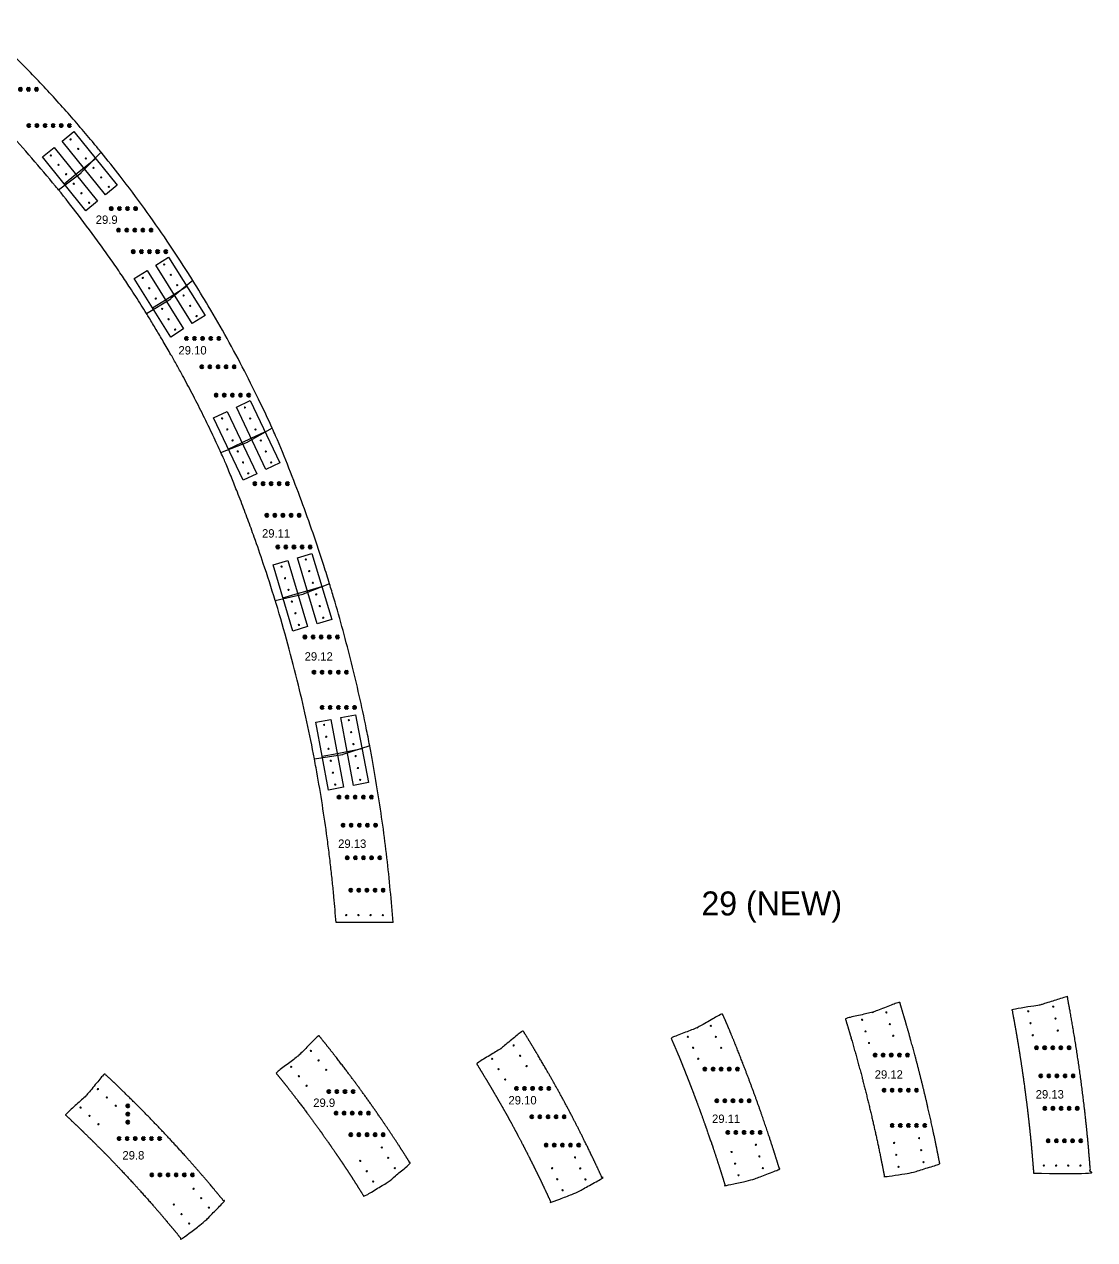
# Model space of a CAD drawing. Header units: inches. Extents: x 37 to 1129, y 33 to 715.
# Drawn here: x 602 to 1129, y 48 to 647 of the extents above; entities that cross this region are included whole.
import ezdxf

# ---------------------------------------------------------------- set-up
doc = ezdxf.new("R2010")
doc.units = ezdxf.units.IN
doc.header["$MEASUREMENT"] = 0
doc.header["$PDMODE"] = 32
doc.header["$PDSIZE"] = 1
doc.layers.add('.Joint Indication', color=4, linetype='Continuous')
for name, color, linetype, lineweight in [('Annotation', 7, 'Continuous', 9), ('Drilling', 3, 'Continuous', 13), ('Engrave', 4, 'Continuous', 50)]:
    doc.layers.add(name, color=color, linetype=linetype, lineweight=lineweight)
doc.styles.add('Tw Cen MT', font='')
doc.styles.get('Tw Cen MT').set_extended_font_data('Tw Cen MT')

# ---------------------------------------------------------------- blocks, each defined once
blk = doc.blocks.new('*U852')
at = {"layer": 'Engrave'}
blk.add_point((0, 0), dxfattribs=at)
blk = doc.blocks.new('*U853')
at = {"layer": 'Engrave', "color": 0, "linetype": 'ByBlock', "lineweight": -2, "transparency": 16777216}
for p in [(0, 0), (4, 0), (8, 0), (12, 0), (16, 0)]:
    blk.add_blockref('*U852', p, dxfattribs=at)
blk = doc.blocks.new('*U854')
at = {"layer": 'Engrave'}
blk.add_point((0, 0), dxfattribs=at)
blk = doc.blocks.new('*U855')
at = {"layer": 'Engrave', "color": 0, "linetype": 'ByBlock', "lineweight": -2, "transparency": 16777216}
for p in [(0, 0), (4, 0), (8, 0), (12, 0), (16, 0)]:
    blk.add_blockref('*U854', p, dxfattribs=at)
blk = doc.blocks.new('*U856')
at = {"layer": 'Engrave'}
blk.add_point((0, 0), dxfattribs=at)
blk = doc.blocks.new('*U857')
at = {"layer": 'Engrave', "color": 0, "linetype": 'ByBlock', "lineweight": -2, "transparency": 16777216}
for p in [(0, 0), (4, 0), (8, 0), (12, 0), (16, 0)]:
    blk.add_blockref('*U856', p, dxfattribs=at)
blk = doc.blocks.new('*U858')
at = {"layer": 'Engrave'}
blk.add_point((0, 0), dxfattribs=at)
blk = doc.blocks.new('*U859')
at = {"layer": 'Engrave', "color": 0, "linetype": 'ByBlock', "lineweight": -2, "transparency": 16777216}
for p in [(0, 0), (4, 0), (8, 0), (12, 0), (16, 0)]:
    blk.add_blockref('*U858', p, dxfattribs=at)
blk = doc.blocks.new('*U860')
at = {"layer": 'Engrave'}
blk.add_point((0, 0), dxfattribs=at)
blk = doc.blocks.new('*U861')
at = {"layer": 'Engrave', "color": 0, "linetype": 'ByBlock', "lineweight": -2, "transparency": 16777216}
for p in [(0, 0), (4, 0), (8, 0), (12, 0), (16, 0)]:
    blk.add_blockref('*U860', p, dxfattribs=at)
blk = doc.blocks.new('*U862')
at = {"layer": 'Engrave'}
blk.add_point((0, 0), dxfattribs=at)
blk = doc.blocks.new('*U863')
at = {"layer": 'Engrave', "color": 0, "linetype": 'ByBlock', "lineweight": -2, "transparency": 16777216}
for p in [(0, 0), (4, 0), (8, 0), (12, 0), (16, 0)]:
    blk.add_blockref('*U862', p, dxfattribs=at)
blk = doc.blocks.new('*U864')
at = {"layer": 'Engrave'}
blk.add_point((0, 0), dxfattribs=at)
blk = doc.blocks.new('*U865')
at = {"layer": 'Engrave', "color": 0, "linetype": 'ByBlock', "lineweight": -2, "transparency": 16777216}
for p in [(0, 0), (4, 0), (8, 0), (12, 0), (16, 0)]:
    blk.add_blockref('*U864', p, dxfattribs=at)
blk = doc.blocks.new('*U866')
at = {"layer": 'Engrave'}
blk.add_point((0, 0), dxfattribs=at)
blk = doc.blocks.new('*U867')
at = {"layer": 'Engrave', "color": 0, "linetype": 'ByBlock', "lineweight": -2, "transparency": 16777216}
for p in [(0, 0), (4, 0), (8, 0), (12, 0), (16, 0)]:
    blk.add_blockref('*U866', p, dxfattribs=at)
blk = doc.blocks.new('*U868')
at = {"layer": 'Engrave'}
blk.add_point((0, 0), dxfattribs=at)
blk = doc.blocks.new('*U869')
at = {"layer": 'Engrave', "color": 0, "linetype": 'ByBlock', "lineweight": -2, "transparency": 16777216}
for p in [(0, 0), (4, 0), (8, 0), (12, 0), (16, 0)]:
    blk.add_blockref('*U868', p, dxfattribs=at)
blk = doc.blocks.new('*U870')
at = {"layer": 'Engrave'}
blk.add_point((0, 0), dxfattribs=at)
blk = doc.blocks.new('*U871')
at = {"layer": 'Engrave', "color": 0, "linetype": 'ByBlock', "lineweight": -2, "transparency": 16777216}
for p in [(0, 0), (4, 0), (8, 0), (12, 0), (16, 0)]:
    blk.add_blockref('*U870', p, dxfattribs=at)
blk = doc.blocks.new('*U872')
at = {"layer": 'Engrave'}
blk.add_point((0, 0), dxfattribs=at)
blk = doc.blocks.new('*U873')
at = {"layer": 'Engrave', "color": 0, "linetype": 'ByBlock', "lineweight": -2, "transparency": 16777216}
for p in [(0, 0), (4, 0), (8, 0), (12, 0), (16, 0)]:
    blk.add_blockref('*U872', p, dxfattribs=at)
blk = doc.blocks.new('*U874')
at = {"layer": 'Engrave'}
blk.add_point((0, 0), dxfattribs=at)
blk = doc.blocks.new('*U875')
at = {"layer": 'Engrave', "color": 0, "linetype": 'ByBlock', "lineweight": -2, "transparency": 16777216}
for p in [(0, 0), (4, 0), (8, 0), (12, 0), (16, 0)]:
    blk.add_blockref('*U874', p, dxfattribs=at)
blk = doc.blocks.new('*U876')
at = {"layer": 'Engrave'}
blk.add_point((0, 0), dxfattribs=at)
blk = doc.blocks.new('*U877')
at = {"layer": 'Engrave', "color": 0, "linetype": 'ByBlock', "lineweight": -2, "transparency": 16777216}
for p in [(0, 0), (4, 0), (8, 0), (12, 0), (16, 0)]:
    blk.add_blockref('*U876', p, dxfattribs=at)
blk = doc.blocks.new('*U878')
at = {"layer": 'Engrave'}
blk.add_point((0, 0), dxfattribs=at)
blk = doc.blocks.new('*U879')
at = {"layer": 'Engrave', "color": 0, "linetype": 'ByBlock', "lineweight": -2, "transparency": 16777216}
for p in [(0, 0), (4, 0), (8, 0), (12, 0), (16, 0)]:
    blk.add_blockref('*U878', p, dxfattribs=at)
blk = doc.blocks.new('*U880')
at = {"layer": 'Engrave'}
blk.add_point((0, 0), dxfattribs=at)
blk = doc.blocks.new('*U881')
at = {"layer": 'Engrave', "color": 0, "linetype": 'ByBlock', "lineweight": -2, "transparency": 16777216}
for p in [(0, 0), (4, 0), (8, 0), (12, 0), (16, 0)]:
    blk.add_blockref('*U880', p, dxfattribs=at)
blk = doc.blocks.new('*U882')
at = {"layer": 'Engrave'}
blk.add_point((0, 0), dxfattribs=at)
blk = doc.blocks.new('*U883')
at = {"layer": 'Engrave', "color": 0, "linetype": 'ByBlock', "lineweight": -2, "transparency": 16777216}
for p in [(0, 0), (4, 0), (8, 0), (12, 0)]:
    blk.add_blockref('*U882', p, dxfattribs=at)
blk = doc.blocks.new('*U884')
at = {"layer": 'Engrave'}
blk.add_point((0, 0), dxfattribs=at)
blk = doc.blocks.new('*U885')
at = {"layer": 'Engrave', "color": 0, "linetype": 'ByBlock', "lineweight": -2, "transparency": 16777216}
for p in [(0, 0), (4, 0), (8, 0), (12, 0), (16, 0), (20, 0)]:
    blk.add_blockref('*U884', p, dxfattribs=at)
blk = doc.blocks.new('*U886')
at = {"layer": 'Engrave'}
blk.add_point((0, 0), dxfattribs=at)
blk = doc.blocks.new('*U887')
at = {"layer": 'Engrave', "color": 0, "linetype": 'ByBlock', "lineweight": -2, "transparency": 16777216}
for p in [(0, 0), (4, 0), (8, 0), (12, 0), (16, 0), (20, 0)]:
    blk.add_blockref('*U886', p, dxfattribs=at)
blk = doc.blocks.new('*U930')
at = {"layer": 'Engrave'}
blk.add_point((0, 0), dxfattribs=at)
blk = doc.blocks.new('*U931')
at = {"layer": 'Engrave', "color": 0, "linetype": 'ByBlock', "lineweight": -2, "transparency": 16777216}
for p in [(0, 0), (4, 0), (8, 0), (12, 0), (16, 0), (20, 0)]:
    blk.add_blockref('*U930', p, dxfattribs=at)
blk = doc.blocks.new('*U932')
at = {"layer": 'Engrave'}
blk.add_point((0, 0), dxfattribs=at)
blk = doc.blocks.new('*U933')
at = {"layer": 'Engrave', "color": 0, "linetype": 'ByBlock', "lineweight": -2, "transparency": 16777216}
for p in [(0, 0), (4, 0), (8, 0), (12, 0), (16, 0), (20, 0)]:
    blk.add_blockref('*U932', p, dxfattribs=at)
blk = doc.blocks.new('*U934')
at = {"layer": 'Engrave'}
blk.add_point((0, 0), dxfattribs=at)
blk = doc.blocks.new('*U935')
at = {"layer": 'Engrave', "color": 0, "linetype": 'ByBlock', "lineweight": -2, "transparency": 16777216}
for p in [(0, 0), (4, 0), (8, 0)]:
    blk.add_blockref('*U934', p, dxfattribs=at)
blk = doc.blocks.new('*U936')
at = {"layer": 'Engrave'}
blk.add_point((0, 0), dxfattribs=at)
blk = doc.blocks.new('*U937')
at = {"layer": 'Engrave', "color": 0, "linetype": 'ByBlock', "lineweight": -2, "transparency": 16777216}
for p in [(0, 0), (4, 0), (8, 0), (12, 0), (16, 0)]:
    blk.add_blockref('*U936', p, dxfattribs=at)
blk = doc.blocks.new('*U938')
at = {"layer": 'Engrave'}
blk.add_point((0, 0), dxfattribs=at)
blk = doc.blocks.new('*U939')
at = {"layer": 'Engrave', "color": 0, "linetype": 'ByBlock', "lineweight": -2, "transparency": 16777216}
for p in [(0, 0), (4, 0), (8, 0), (12, 0), (16, 0)]:
    blk.add_blockref('*U938', p, dxfattribs=at)
blk = doc.blocks.new('*U940')
at = {"layer": 'Engrave'}
blk.add_point((0, 0), dxfattribs=at)
blk = doc.blocks.new('*U941')
at = {"layer": 'Engrave', "color": 0, "linetype": 'ByBlock', "lineweight": -2, "transparency": 16777216}
for p in [(0, 0), (4, 0), (8, 0), (12, 0)]:
    blk.add_blockref('*U940', p, dxfattribs=at)
blk = doc.blocks.new('*U942')
at = {"layer": 'Engrave'}
blk.add_point((0, 0), dxfattribs=at)
blk = doc.blocks.new('*U943')
at = {"layer": 'Engrave', "color": 0, "linetype": 'ByBlock', "lineweight": -2, "transparency": 16777216}
for p in [(0, 0), (4, 0), (8, 0), (12, 0), (16, 0)]:
    blk.add_blockref('*U942', p, dxfattribs=at)
blk = doc.blocks.new('*U944')
at = {"layer": 'Engrave'}
blk.add_point((0, 0), dxfattribs=at)
blk = doc.blocks.new('*U945')
at = {"layer": 'Engrave', "color": 0, "linetype": 'ByBlock', "lineweight": -2, "transparency": 16777216}
for p in [(0, 0), (4, 0), (8, 0), (12, 0), (16, 0)]:
    blk.add_blockref('*U944', p, dxfattribs=at)
blk = doc.blocks.new('*U946')
at = {"layer": 'Engrave'}
blk.add_point((0, 0), dxfattribs=at)
blk = doc.blocks.new('*U947')
at = {"layer": 'Engrave', "color": 0, "linetype": 'ByBlock', "lineweight": -2, "transparency": 16777216}
for p in [(0, 0), (4, 0), (8, 0), (12, 0), (16, 0)]:
    blk.add_blockref('*U946', p, dxfattribs=at)
blk = doc.blocks.new('*U948')
at = {"layer": 'Engrave'}
blk.add_point((0, 0), dxfattribs=at)
blk = doc.blocks.new('*U949')
at = {"layer": 'Engrave', "color": 0, "linetype": 'ByBlock', "lineweight": -2, "transparency": 16777216}
for p in [(0, 0), (4, 0), (8, 0), (12, 0), (16, 0)]:
    blk.add_blockref('*U948', p, dxfattribs=at)
blk = doc.blocks.new('*U793')
at = {"layer": 'Engrave'}
blk.add_point((0, 0), dxfattribs=at)
blk = doc.blocks.new('*U795')
at = {"layer": 'Engrave', "color": 0, "linetype": 'ByBlock', "lineweight": -2, "transparency": 16777216}
for p in [(0, 0), (4, 0), (8, 0), (12, 0), (16, 0)]:
    blk.add_blockref('*U793', p, dxfattribs=at)
blk = doc.blocks.new('*U796')
at = {"layer": 'Engrave'}
blk.add_point((0, 0), dxfattribs=at)
blk = doc.blocks.new('*U797')
at = {"layer": 'Engrave', "color": 0, "linetype": 'ByBlock', "lineweight": -2, "transparency": 16777216}
for p in [(0, 0), (4, 0), (8, 0), (12, 0), (16, 0)]:
    blk.add_blockref('*U796', p, dxfattribs=at)
blk = doc.blocks.new('*U798')
at = {"layer": 'Engrave'}
blk.add_point((0, 0), dxfattribs=at)
blk = doc.blocks.new('*U799')
at = {"layer": 'Engrave', "color": 0, "linetype": 'ByBlock', "lineweight": -2, "transparency": 16777216}
for p in [(0, 0), (4, 0), (8, 0), (12, 0), (16, 0)]:
    blk.add_blockref('*U798', p, dxfattribs=at)
blk = doc.blocks.new('*U800')
at = {"layer": 'Engrave'}
blk.add_point((0, 0), dxfattribs=at)
blk = doc.blocks.new('*U801')
at = {"layer": 'Engrave', "color": 0, "linetype": 'ByBlock', "lineweight": -2, "transparency": 16777216}
for p in [(0, 0), (4, 0), (8, 0), (12, 0), (16, 0)]:
    blk.add_blockref('*U800', p, dxfattribs=at)
blk = doc.blocks.new('*U802')
at = {"layer": 'Engrave'}
blk.add_point((0, 0), dxfattribs=at)
blk = doc.blocks.new('*U803')
at = {"layer": 'Engrave', "color": 0, "linetype": 'ByBlock', "lineweight": -2, "transparency": 16777216}
for p in [(0, 0), (4, 0), (8, 0), (12, 0), (16, 0)]:
    blk.add_blockref('*U802', p, dxfattribs=at)
blk = doc.blocks.new('*U804')
at = {"layer": 'Engrave'}
blk.add_point((0, 0), dxfattribs=at)
blk = doc.blocks.new('*U805')
at = {"layer": 'Engrave', "color": 0, "linetype": 'ByBlock', "lineweight": -2, "transparency": 16777216}
for p in [(0, 0), (4, 0), (8, 0), (12, 0), (16, 0)]:
    blk.add_blockref('*U804', p, dxfattribs=at)
blk = doc.blocks.new('*U806')
at = {"layer": 'Engrave'}
blk.add_point((0, 0), dxfattribs=at)
blk = doc.blocks.new('*U807')
at = {"layer": 'Engrave', "color": 0, "linetype": 'ByBlock', "lineweight": -2, "transparency": 16777216}
for p in [(0, 0), (4, 0), (8, 0), (12, 0), (16, 0)]:
    blk.add_blockref('*U806', p, dxfattribs=at)
blk = doc.blocks.new('*U808')
at = {"layer": 'Engrave'}
blk.add_point((0, 0), dxfattribs=at)
blk = doc.blocks.new('*U809')
at = {"layer": 'Engrave', "color": 0, "linetype": 'ByBlock', "lineweight": -2, "transparency": 16777216}
for p in [(0, 0), (4, 0), (8, 0), (12, 0), (16, 0)]:
    blk.add_blockref('*U808', p, dxfattribs=at)
blk = doc.blocks.new('*U810')
at = {"layer": 'Engrave'}
blk.add_point((0, 0), dxfattribs=at)
blk = doc.blocks.new('*U811')
at = {"layer": 'Engrave', "color": 0, "linetype": 'ByBlock', "lineweight": -2, "transparency": 16777216}
for p in [(0, 0), (4, 0), (8, 0), (12, 0), (16, 0)]:
    blk.add_blockref('*U810', p, dxfattribs=at)

msp = doc.modelspace()

# ---------------------------------------------------------------- linework, layer by layer
at = {"layer": '.Joint Indication'}
for p, q in [((627.34, 573.13), (631.24, 576.27)), ((631.24, 576.27), (637.07, 580.98)), ((621.51, 568.43), (627.34, 573.13)), ((675.7, 513.94), (682.06, 517.91)), ((665.1, 507.31), (671.46, 511.29)), ((671.46, 511.29), (675.7, 513.94)), ((713.76, 443), (720.53, 446.22)), ((702.47, 437.63), (709.24, 440.85)), ((709.24, 440.85), (713.76, 443)), ((729.4, 364.26), (736.59, 366.4)), ((736.59, 366.4), (741.38, 367.83)), ((741.38, 367.83), (748.57, 369.97)), ((748.72, 286.28), (756.09, 287.66)), ((756.09, 287.66), (761, 288.59)), ((761, 288.59), (768.37, 289.97))]:
    msp.add_line(p, q, dxfattribs=at)
for points in [[(620.56, 589.51), (626.4, 594.21), (647.75, 567.75), (641.91, 563.04)], [(610.83, 581.66), (616.67, 586.37), (638.02, 559.9), (632.18, 555.19)], [(666.7, 528.35), (673.06, 532.33), (691.07, 503.49), (684.71, 499.52)], [(656.09, 521.73), (662.45, 525.7), (680.47, 496.87), (674.11, 492.89)], [(706.46, 458.35), (713.23, 461.57), (727.83, 430.87), (721.05, 427.65)], [(695.17, 452.99), (701.94, 456.21), (716.54, 425.5), (709.77, 422.28)], [(736.53, 384.12), (743.71, 386.26), (753.42, 353.67), (746.23, 351.53)], [(724.55, 380.55), (731.73, 382.69), (741.44, 350.11), (734.25, 347.96)], [(757.87, 305.29), (765.24, 306.68), (771.5, 273.26), (764.13, 271.88)], [(745.58, 302.99), (752.96, 304.37), (759.22, 270.96), (751.85, 269.57)]]:
    msp.add_lwpolyline(points, close=True, dxfattribs=at)
for p, q in [((639.8, 583.97), (630, 574)), ((618.78, 565.44), (629.9, 573.91)), ((685.01, 520.76), (674.22, 511.84)), ((662.16, 504.47), (674.1, 511.76)), ((724.15, 447.93), (711.99, 441.05)), ((698.85, 435.93), (711.86, 440.99)), ((725.59, 363.02), (739.21, 366.14)), ((752.37, 371.21), (739.34, 366.18)), ((772.19, 291.32), (758.84, 287.17)), ((744.9, 284.93), (758.7, 287.14)), ((783.67, 204.2), (755.58, 204.2))]:
    msp.add_line(p, q)
for centre, start, end in [((629.29, 574.7), 307.30148, 315.4869), ((673.58, 512.61), 301.40371, 309.57801), ((711.5, 441.93), 291.27555, 299.46605), ((738.98, 367.11), 282.91279, 291.10488), ((758.54, 288.12), 279.10402, 287.28881)]:
    msp.add_arc(centre, 1, start, end)
for points, knots in [([(639.8, 583.97), (638.65, 585.39), (633.03, 592.23), (622.56, 604.44), (607.84, 620.47), (593.81, 634.69), (584.62, 643.49), (580.78, 647.06)], [412.552194, 412.552194, 412.552194, 412.552194, 418.028177, 439.102397, 460.825925, 483.291689, 499.012481, 499.012481, 499.012481, 499.012481]), ([(618.78, 565.44), (618.3, 566.03), (617.82, 566.62), (613.52, 571.88), (609.64, 576.49), (601.73, 585.59), (597.7, 590.09), (589.53, 598.94), (585.37, 603.3), (578.56, 610.25), (575.94, 612.87), (570.85, 617.88), (568.38, 620.26), (564.44, 624.01), (562.97, 625.39), (561.5, 626.75)], [411.397187, 411.397187, 411.397187, 411.397187, 413.789312, 413.789312, 432.722336, 432.722336, 451.655359, 451.655359, 470.588382, 470.588382, 482.189957, 482.189957, 492.959524, 492.959524, 499.307803, 499.307803, 499.307803, 499.307803]), ([(685.01, 520.76), (684.29, 521.91), (680.19, 528.46), (672.35, 540.37), (661.13, 556.39), (650.22, 570.94), (642.96, 580.08), (639.8, 583.97)], [334.790908, 334.790908, 334.790908, 334.790908, 338.854713, 357.990726, 377.532157, 397.526311, 412.552194, 412.552194, 412.552194, 412.552194]), ([(662.16, 504.47), (661.3, 505.86), (660.44, 507.25), (658.67, 510.06), (657.76, 511.48), (655.92, 514.34), (655, 515.77), (652.63, 519.36), (651.19, 521.52), (648.03, 526.18), (646.32, 528.67), (642.87, 533.62), (641.12, 536.09), (635.84, 543.42), (632.24, 548.25), (625.36, 557.21), (622.1, 561.35), (618.78, 565.44)], [332.898296, 332.898296, 332.898296, 332.898296, 338.058334, 338.058334, 343.439617, 343.439617, 348.820899, 348.820899, 356.990243, 356.990243, 366.456754, 366.456754, 375.923266, 375.923266, 394.856289, 394.856289, 411.397187, 411.397187, 411.397187, 411.397187]), ([(724.15, 447.93), (722.29, 452.05), (717.8, 461.52), (710.44, 476.32), (701.89, 492.35), (693.29, 507.13), (687.58, 516.6), (685.01, 520.76)], [252.052738, 252.052738, 252.052738, 252.052738, 265.61481, 283.493945, 301.641025, 320.116234, 334.790908, 334.790908, 334.790908, 334.790908]), ([(698.85, 435.93), (698.71, 436.22), (698.58, 436.52), (697.83, 438.18), (697.2, 439.54), (695.82, 442.49), (695.07, 444.07), (693.53, 447.29), (692.73, 448.93), (691.14, 452.2), (690.34, 453.83), (687.92, 458.69), (686.28, 461.9), (683.07, 468.09), (681.5, 471.06), (678.97, 475.71), (678.04, 477.41), (676.14, 480.79), (675.18, 482.49), (672.96, 486.37), (671.68, 488.56), (669.25, 492.69), (668.09, 494.65), (665.77, 498.53), (664.61, 500.45), (663.02, 503.06), (662.59, 503.76), (662.16, 504.47)], [251.47946, 251.47946, 251.47946, 251.47946, 252.542944, 252.542944, 257.376576, 257.376576, 262.912611, 262.912611, 268.563334, 268.563334, 274.214057, 274.214057, 285.515502, 285.515502, 296.118587, 296.118587, 302.279243, 302.279243, 308.439899, 308.439899, 316.331275, 316.331275, 323.318834, 323.318834, 330.306393, 330.306393, 332.898296, 332.898296, 332.898296, 332.898296]), ([(752.37, 371.21), (751.45, 374.21), (748.83, 382.57), (744.28, 396.26), (738.56, 412.27), (732.41, 428.27), (727.6, 440.18), (724.71, 446.69), (724.15, 447.93)], [170.265833, 170.265833, 170.265833, 170.265833, 179.691551, 196.552466, 213.543558, 230.676614, 247.978097, 252.052738, 252.052738, 252.052738, 252.052738]), ([(725.59, 363.02), (723.72, 369.13), (721.76, 375.23), (718.28, 385.62), (716.78, 389.94), (714.21, 397.16), (713.14, 400.09), (710.98, 405.92), (709.87, 408.84), (708.16, 413.29), (707.56, 414.82), (706.5, 417.53), (706.03, 418.72), (705.1, 421.07), (704.63, 422.24), (703.23, 425.7), (702.29, 427.97), (700.98, 431.06), (700.61, 431.92), (699.78, 433.82), (699.32, 434.87), (698.85, 435.93)], [170.281646, 170.281646, 170.281646, 170.281646, 190.213007, 190.213007, 204.422118, 204.422118, 214.134106, 214.134106, 223.846094, 223.846094, 228.919557, 228.919557, 232.852372, 232.852372, 236.785188, 236.785188, 244.650819, 244.650819, 247.709312, 247.709312, 251.47946, 251.47946, 251.47946, 251.47946]), ([(772.19, 291.32), (771.62, 294.29), (769.98, 302.6), (767.05, 316.24), (763.25, 332.25), (759.08, 348.25), (755.39, 361.23), (753.08, 368.88), (752.37, 371.21)], [87.922338, 87.922338, 87.922338, 87.922338, 96.97161, 113.336698, 129.781987, 146.316512, 162.949723, 170.265833, 170.265833, 170.265833, 170.265833]), ([(744.9, 284.93), (742.59, 297.11), (739.97, 309.23), (733.77, 334.79), (730.1, 348.2), (725.91, 362), (725.75, 362.51), (725.59, 363.02)], [86.718031, 86.718031, 86.718031, 86.718031, 125.340949, 125.340949, 168.626323, 168.626323, 170.281646, 170.281646, 170.281646, 170.281646]), ([(783.67, 204.2), (783.24, 209.54), (782.39, 220.22), (780.69, 236.22), (778.67, 252.23), (776.29, 268.23), (774.07, 281.26), (772.64, 288.95), (772.19, 291.32)], [0, 0, 0, 0, 16.056152, 32.144476, 48.272444, 64.447692, 80.678057, 87.922338, 87.922338, 87.922338, 87.922338]), ([(755.58, 204.2), (755.24, 208.48), (754.9, 212.67), (754.41, 218.02), (754.29, 219.25), (754.05, 221.74), (753.92, 222.98), (753.53, 226.71), (753.26, 229.21), (752.66, 234.43), (752.33, 237.16), (751.65, 242.61), (751.29, 245.33), (750.18, 253.47), (749.37, 258.89), (747.64, 269.72), (746.71, 275.12), (745.45, 281.98), (745.18, 283.46), (744.9, 284.93)], [2.229078, 2.229078, 2.229078, 2.229078, 15.175459, 15.175459, 19.089619, 19.089619, 23.003778, 23.003778, 30.832096, 30.832096, 39.369342, 39.369342, 47.906589, 47.906589, 64.981081, 64.981081, 82.055574, 82.055574, 86.718031, 86.718031, 86.718031, 86.718031])]:
    msp.add_open_spline(points, degree=3, knots=knots)
for points, weights, knots in [([(1099.36, 80.65), (1099.02, 84.93), (1098.68, 89.12), (1098.19, 94.47), (1098.08, 95.71), (1097.83, 98.19), (1097.71, 99.43), (1097.32, 103.16), (1097.05, 105.66), (1096.45, 110.88), (1096.12, 113.61), (1095.43, 119.06), (1095.08, 121.78), (1093.96, 129.92), (1093.16, 135.34), (1091.43, 146.17), (1090.5, 151.57), (1089.24, 158.43), (1088.97, 159.91), (1088.69, 161.38), (1093.29, 162.11), (1097.89, 162.85), (1102.49, 163.59), (1102.54, 163.6), (1102.58, 163.61), (1102.63, 163.62), (1107.08, 165.01), (1111.52, 166.39), (1115.97, 167.77), (1116.43, 165.4), (1117.86, 157.71), (1120.08, 144.68), (1122.45, 128.68), (1124.48, 112.67), (1126.18, 96.67), (1127.03, 85.99), (1127.45, 80.65), (1118.09, 80.65), (1108.73, 80.65), (1099.36, 80.65)], [1, 1, 1, 1, 1, 1, 1, 1, 1, 1, 1, 1, 1, 1, 1, 1, 1, 1, 1, 1, 1, 1, 1, 0.998300176843, 0.998300176843, 1, 1, 1, 1, 1, 1, 1, 1, 1, 1, 1, 1, 1, 1, 1], [0, 0, 0, 0, 12.946382, 12.946382, 16.860541, 16.860541, 20.7747, 20.7747, 28.603019, 28.603019, 37.140265, 37.140265, 45.677511, 45.677511, 62.752004, 62.752004, 79.826497, 79.826497, 84.488954, 84.488954, 84.488954, 85.488954, 85.488954, 85.488954, 85.631805, 85.631805, 85.631805, 86.631805, 86.631805, 86.631805, 93.876086, 110.106451, 126.281699, 142.409667, 158.497991, 174.554143, 174.554143, 174.554143, 175.554143, 175.554143, 175.554143, 175.554143]), ([(1020.16, 160.04), (1020.21, 160.06), (1020.25, 160.07), (1020.3, 160.09), (1024.64, 161.76), (1028.98, 163.44), (1033.32, 165.11), (1034.04, 162.78), (1036.34, 155.14), (1040.03, 142.16), (1044.2, 126.15), (1048, 110.15), (1050.93, 96.51), (1052.58, 88.19), (1053.14, 85.23), (1048.69, 83.85), (1044.25, 82.46), (1039.8, 81.08), (1039.75, 81.06), (1039.7, 81.05), (1039.66, 81.04), (1035.06, 80.31), (1030.46, 79.57), (1025.86, 78.83), (1023.55, 91.02), (1020.93, 103.14), (1014.72, 128.69), (1011.06, 142.1), (1006.86, 155.91), (1006.71, 156.42), (1006.55, 156.92), (1011.09, 157.96), (1015.62, 159), (1020.16, 160.04)], [1, 0.998297146244, 0.998297146244, 1, 1, 1, 1, 1, 1, 1, 1, 1, 1, 1, 1, 1, 1, 1, 0.998300176843, 0.998300176843, 1, 1, 1, 1, 1, 1, 1, 1, 1, 1, 1, 1, 1, 1], [0, 0, 0, 0, 0.142979, 0.142979, 0.142979, 1.142979, 1.142979, 1.142979, 8.459089, 25.0923, 41.626825, 58.072114, 74.437202, 83.486474, 83.486474, 83.486474, 84.486474, 84.486474, 84.486474, 84.629325, 84.629325, 84.629325, 85.629325, 85.629325, 85.629325, 124.252243, 124.252243, 167.537618, 167.537618, 169.192941, 169.192941, 169.192941, 170.192941, 170.192941, 170.192941, 170.192941]), ([(933.65, 152.42), (933.69, 152.44), (933.74, 152.46), (933.78, 152.48), (937.83, 154.77), (941.89, 157.06), (945.94, 159.35), (946.5, 158.12), (949.39, 151.6), (954.2, 139.7), (960.35, 123.7), (966.07, 107.69), (970.62, 94), (973.24, 85.64), (974.16, 82.64), (969.82, 80.96), (965.47, 79.28), (961.13, 77.61), (961.09, 77.59), (961.04, 77.58), (960.99, 77.57), (956.46, 76.53), (951.92, 75.48), (947.38, 74.44), (945.51, 80.56), (943.55, 86.65), (940.07, 97.05), (938.57, 101.36), (936, 108.59), (934.93, 111.52), (932.77, 117.35), (931.66, 120.27), (929.94, 124.72), (929.35, 126.25), (928.29, 128.96), (927.82, 130.15), (926.88, 132.5), (926.42, 133.67), (925.02, 137.13), (924.08, 139.4), (922.77, 142.49), (922.4, 143.35), (921.57, 145.25), (921.11, 146.3), (920.63, 147.35), (924.97, 149.04), (929.31, 150.73), (933.65, 152.42)], [1, 0.998297802494, 0.998297802494, 1, 1, 1, 1, 1, 1, 1, 1, 1, 1, 1, 1, 1, 1, 1, 0.998297146244, 0.998297146244, 1, 1, 1, 1, 1, 1, 1, 1, 1, 1, 1, 1, 1, 1, 1, 1, 1, 1, 1, 1, 1, 1, 1, 1, 1, 1, 1, 1], [0, 0, 0, 0, 0.142951, 0.142951, 0.142951, 1.142951, 1.142951, 1.142951, 5.217592, 22.519075, 39.652131, 56.643223, 73.504139, 82.929856, 82.929856, 82.929856, 83.929856, 83.929856, 83.929856, 84.072835, 84.072835, 84.072835, 85.072835, 85.072835, 85.072835, 105.004196, 105.004196, 119.213307, 119.213307, 128.925295, 128.925295, 138.637283, 138.637283, 143.710746, 143.710746, 147.643561, 147.643561, 151.576377, 151.576377, 159.442008, 159.442008, 162.500501, 162.500501, 166.270649, 166.270649, 166.270649, 167.270649, 167.270649, 167.270649, 167.270649]), ([(836.74, 142.05), (836.78, 142.08), (836.82, 142.11), (836.85, 142.14), (840.45, 145.11), (844.04, 148.08), (847.64, 151.05), (850.22, 146.9), (855.92, 137.43), (864.52, 122.65), (873.07, 106.62), (880.43, 91.82), (884.92, 82.34), (886.78, 78.22), (882.73, 75.93), (878.68, 73.64), (874.62, 71.35), (874.58, 71.33), (874.54, 71.31), (874.49, 71.29), (870.16, 69.6), (865.82, 67.91), (861.48, 66.22), (861.35, 66.52), (861.21, 66.82), (860.46, 68.47), (859.83, 69.84), (858.46, 72.78), (857.71, 74.36), (856.16, 77.59), (855.37, 79.23), (853.77, 82.49), (852.97, 84.12), (850.55, 88.98), (848.92, 92.2), (845.71, 98.38), (844.13, 101.35), (841.61, 106), (840.67, 107.7), (838.78, 111.09), (837.82, 112.78), (835.59, 116.66), (834.32, 118.85), (831.88, 122.99), (830.72, 124.95), (828.41, 128.82), (827.25, 130.75), (825.66, 133.36), (825.22, 134.06), (824.79, 134.76), (828.77, 137.19), (832.76, 139.62), (836.74, 142.05)], [1, 0.998304529919, 0.998304529919, 1, 1, 1, 1, 1, 1, 1, 1, 1, 1, 1, 1, 1, 1, 0.998297802494, 0.998297802494, 1, 1, 1, 1, 1, 1, 1, 1, 1, 1, 1, 1, 1, 1, 1, 1, 1, 1, 1, 1, 1, 1, 1, 1, 1, 1, 1, 1, 1, 1, 1, 1, 1, 1], [0, 0, 0, 0, 0.142668, 0.142668, 0.142668, 1.142668, 1.142668, 1.142668, 15.817343, 34.292552, 52.439632, 70.318766, 83.880839, 83.880839, 83.880839, 84.880839, 84.880839, 84.880839, 85.02379, 85.02379, 85.02379, 86.02379, 86.02379, 86.02379, 87.087274, 87.087274, 91.920907, 91.920907, 97.456941, 97.456941, 103.107664, 103.107664, 108.758387, 108.758387, 120.059832, 120.059832, 130.662917, 130.662917, 136.823573, 136.823573, 142.984229, 142.984229, 150.875605, 150.875605, 157.863164, 157.863164, 164.850723, 164.850723, 167.442626, 167.442626, 167.442626, 168.442626, 168.442626, 168.442626, 168.442626]), ([(737.08, 138.6), (737.12, 138.62), (737.15, 138.66), (737.19, 138.69), (740.45, 142.01), (743.72, 145.33), (746.99, 148.66), (750.15, 144.77), (757.41, 135.63), (768.32, 121.07), (779.54, 105.05), (787.38, 93.15), (791.48, 86.59), (792.19, 85.44), (788.6, 82.47), (785, 79.5), (781.4, 76.53), (781.37, 76.5), (781.33, 76.47), (781.29, 76.44), (777.31, 74.01), (773.33, 71.58), (769.34, 69.15), (768.48, 70.55), (767.62, 71.93), (765.86, 74.74), (764.95, 76.17), (763.11, 79.03), (762.18, 80.45), (759.82, 84.04), (758.38, 86.2), (755.22, 90.87), (753.51, 93.36), (750.05, 98.31), (748.31, 100.77), (743.02, 108.1), (739.43, 112.94), (732.54, 121.9), (729.28, 126.03), (725.96, 130.13), (729.67, 132.95), (733.38, 135.77), (737.08, 138.6)], [1, 0.998299912208, 0.998299912208, 1, 1, 1, 1, 1, 1, 1, 1, 1, 1, 1, 1, 1, 1, 0.998304529919, 0.998304529919, 1, 1, 1, 1, 1, 1, 1, 1, 1, 1, 1, 1, 1, 1, 1, 1, 1, 1, 1, 1, 1, 1, 1, 1], [0, 0, 0, 0, 0.142863, 0.142863, 0.142863, 1.142863, 1.142863, 1.142863, 16.168745, 36.162899, 55.70433, 74.840344, 78.904148, 78.904148, 78.904148, 79.904148, 79.904148, 79.904148, 80.046816, 80.046816, 80.046816, 81.046816, 81.046816, 81.046816, 86.206855, 86.206855, 91.588137, 91.588137, 96.96942, 96.96942, 105.138764, 105.138764, 114.605275, 114.605275, 124.071787, 124.071787, 143.00481, 143.00481, 159.545708, 159.545708, 159.545708, 160.545708, 160.545708, 160.545708, 160.545708]), ([(632.45, 118.9), (632.49, 118.93), (632.52, 118.96), (632.55, 119), (635.5, 122.6), (638.46, 126.19), (641.41, 129.79), (645.25, 126.22), (654.45, 117.42), (668.48, 103.2), (683.19, 87.17), (693.67, 74.95), (699.28, 68.11), (700.44, 66.7), (697.17, 63.37), (693.9, 60.05), (690.64, 56.73), (690.6, 56.7), (690.57, 56.67), (690.53, 56.64), (686.83, 53.81), (683.12, 50.99), (679.41, 48.17), (678.93, 48.76), (678.45, 49.35), (674.16, 54.61), (670.27, 59.22), (662.36, 68.32), (658.34, 72.81), (650.16, 81.67), (646.01, 86.03), (639.19, 92.98), (636.58, 95.59), (631.48, 100.6), (629.02, 102.99), (625.08, 106.73), (623.61, 108.11), (622.14, 109.48), (625.57, 112.62), (629.01, 115.76), (632.45, 118.9)], [1, 0.998297325143, 0.998297325143, 1, 1, 1, 1, 1, 1, 1, 1, 1, 1, 1, 1, 1, 1, 0.998299912208, 0.998299912208, 1, 1, 1, 1, 1, 1, 1, 1, 1, 1, 1, 1, 1, 1, 1, 1, 1, 1, 1, 1, 1, 1], [0, 0, 0, 0, 0.142971, 0.142971, 0.142971, 1.142971, 1.142971, 1.142971, 16.863764, 39.329528, 61.053055, 82.127276, 87.603259, 87.603259, 87.603259, 88.603259, 88.603259, 88.603259, 88.746122, 88.746122, 88.746122, 89.746122, 89.746122, 89.746122, 92.138247, 92.138247, 111.07127, 111.07127, 130.004293, 130.004293, 148.937316, 148.937316, 160.538891, 160.538891, 171.308458, 171.308458, 177.656738, 177.656738, 177.656738, 178.656738, 178.656738, 178.656738, 178.656738])]:
    msp.add_rational_spline(points, weights, degree=3, knots=knots)
at = {"layer": 'Drilling'}
for centre in [(624.74, 590.3), (615.01, 582.45), (628.5, 585.63), (632.27, 580.96), (618.77, 577.78), (636.04, 576.29), (622.54, 573.12), (639.81, 571.62), (626.31, 568.45), (630.08, 563.78), (643.57, 566.95), (633.84, 559.11), (670.94, 528.64), (660.33, 522.02), (674.11, 523.56), (663.51, 516.93), (677.29, 518.47), (666.69, 511.84), (680.47, 513.38), (669.87, 506.76), (683.65, 508.29), (686.83, 503.2), (673.05, 501.67), (676.23, 496.58), (710.7, 458.16), (699.41, 452.79), (713.28, 452.74), (701.99, 447.37), (715.85, 447.32), (704.56, 441.95), (718.43, 441.9), (707.14, 436.53), (709.72, 431.11), (721.01, 436.48), (712.29, 425.7), (723.58, 431.06), (740.69, 383.27), (728.71, 379.7), (742.4, 377.52), (730.42, 373.95), (744.12, 371.77), (732.14, 368.2), (745.83, 366.02), (733.85, 362.45), (747.54, 360.27), (735.56, 356.7), (749.25, 354.52), (737.27, 350.95), (749.64, 301.72), (761.92, 304.02), (750.74, 295.82), (763.03, 298.12), (751.85, 289.92), (764.13, 292.22), (752.95, 284.02), (765.24, 286.33), (754.06, 278.13), (766.34, 280.43), (755.16, 272.23), (767.45, 274.53), (760.62, 207.95), (766.62, 207.95), (772.62, 207.95), (778.62, 207.95), (1109.03, 162.78), (1014.8, 156.36), (1026.78, 159.93), (1096.74, 160.48), (1110.13, 156.88), (940.22, 153.33), (1016.52, 150.61), (1028.5, 154.18), (1097.84, 154.58), (1111.24, 150.98), (843.11, 143.67), (928.93, 147.96), (942.8, 147.91), (1018.23, 144.86), (1030.21, 148.43), (1098.95, 148.68), (743.22, 140.98), (846.29, 138.59), (931.51, 142.54), (945.37, 142.49), (733.49, 133.13), (746.99, 136.31), (750.76, 131.64), (832.51, 137.05), (835.68, 131.96), (849.47, 133.5), (934.08, 137.12), (737.26, 128.46), (838.86, 126.87), (638.24, 122.15), (741.03, 123.79), (642.62, 118.05), (647, 113.95), (629.69, 113.02), (634.07, 108.92), (638.45, 104.82), (1030.59, 95.62), (1042.88, 97.93), (778.12, 93.33), (950.5, 91.13), (962.48, 94.7), (1031.7, 89.73), (1043.98, 92.03), (767.52, 86.71), (781.3, 88.24), (873.34, 88.45), (952.21, 85.38), (964.19, 88.95), (1032.8, 83.83), (1045.09, 86.13), (1104.41, 84.4), (1110.41, 84.4), (1116.41, 84.4), (1122.41, 84.4), (770.7, 81.62), (784.48, 83.15), (862.05, 83.09), (864.62, 77.67), (875.91, 83.03), (878.49, 77.61), (953.92, 79.63), (965.9, 83.2), (685.37, 73.03), (773.88, 76.53), (867.2, 72.25), (689.14, 68.36), (675.64, 65.18), (679.41, 60.51), (692.91, 63.69), (683.18, 55.84)]:
    msp.add_circle(centre, 0.323, dxfattribs=at)

# ---------------------------------------------------------------- block references
at = {"layer": 'Engrave', "xscale": -1}
for name, p in [('*U887', (608, 615.01)), ('*U885', (624.17, 597.12)), ('*U883', (656.81, 556.2)), ('*U881', (664.39, 545.59)), ('*U879', (671.66, 534.98)), ('*U877', (697.83, 492.2)), ('*U875', (705.41, 478.22)), ('*U873', (712.51, 464.24)), ('*U871', (731.59, 420.61)), ('*U869', (737.42, 405)), ('*U867', (742.85, 389.39)), ('*U861', (756.26, 345.02)), ('*U863', (760.71, 327.65)), ('*U865', (764.73, 310.29)), ('*U859', (773.03, 266.09)), ('*U857', (775.08, 252.2)), ('*U855', (777.12, 236.2)), ('*U853', (778.81, 220.2)), ('*U799', (1037.22, 138.93)), ('*U811', (1116.81, 142.54)), ('*U797', (953.38, 132.03)), ('*U809', (1118.87, 128.65)), ('*U941', (763.99, 120.89)), ('*U947', (860.46, 122.5)), ('*U801', (1041.67, 121.56)), ('*U795', (959.21, 116.42)), ('*U939', (771.58, 110.28)), ('*U945', (868.05, 108.52)), ('*U807', (1120.9, 112.65)), ('*U803', (1045.68, 104.2)), ('*U933', (668.64, 97.74)), ('*U937', (778.84, 99.67)), ('*U949', (964.64, 100.81)), ('*U805', (1122.59, 96.65)), ('*U943', (875.15, 94.54)), ('*U931', (684.81, 79.84))]:
    msp.add_blockref(name, p, dxfattribs=at)
at = {"layer": 'Engrave', "xscale": -1, "rotation": 90}
msp.add_blockref('*U935', (652.96, 113.84), dxfattribs=at)

# ---------------------------------------------------------------- texts
at = {"color": 7, "insert": (935.65, 204.2), "char_height": 11.812, "attachment_point": 7, "line_spacing_factor": 0.481418, "style": 'Tw Cen MT'}
msp.add_mtext('29 (NEW)', dxfattribs=at)
at = {"layer": 'Annotation', "color": 7, "char_height": 7, "attachment_point": 7, "line_spacing_factor": 0.481418, "style": 'Tw Cen MT'}
for s, insert in [('{\\H0.59259x;29.9}', (637.14, 548.61)), ('{\\H0.59259x;29.10}', (677.91, 484.23)), ('{\\H0.59259x;29.11}', (719.09, 393.96)), ('{\\H0.59259x;29.12}', (740.09, 333.3)), ('{\\H0.59259x;29.13}', (756.61, 240.98)), ('{\\H0.59259x;29.12}', (1021.04, 127.21)), ('{\\H0.59259x;29.13}', (1100.39, 117.44)), ('{\\H0.59259x;29.9}', (744.33, 113.29)), ('{\\H0.59259x;29.10}', (840.55, 114.52)), ('{\\H0.59259x;29.11}', (940.88, 105.39)), ('{\\H0.59259x;29.8}', (650.29, 87.37))]:
    msp.add_mtext(s, dxfattribs=dict(at, insert=insert))

doc.saveas('drawing.dxf')
